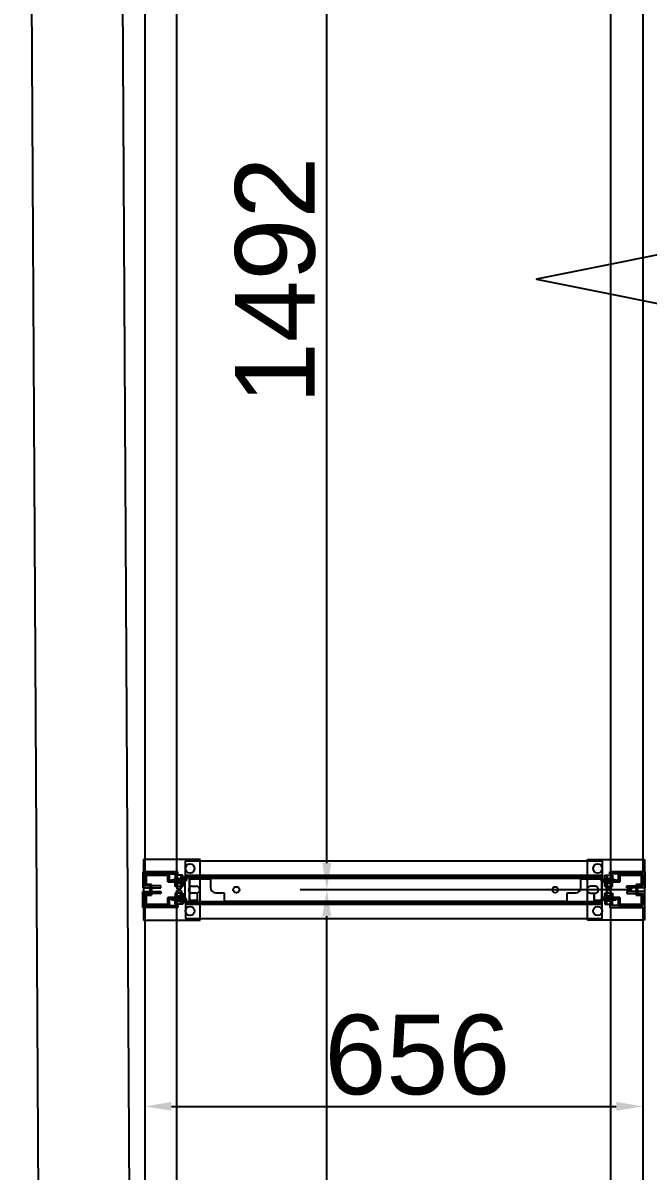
# Model space of a CAD drawing. Header units: millimetres. Extents: x 15382 to 37298, y 7351 to 31127.
# Drawn here: x 23087 to 23911, y 15981 to 17493 of the extents above; entities that cross this region are included whole.
import ezdxf

# ---------------------------------------------------------------- set-up
doc = ezdxf.new("R2010")
doc.units = ezdxf.units.MM
for name, color, linetype in [('01', 7, 'Continuous'), ('02', 3, 'Continuous'), ('03', 6, 'Continuous'), ('04', 30, 'Continuous'), ('05', 12, 'Continuous'), ('544-1', 40, 'Continuous'), ('M40', 3, 'Continuous'), ('M6', 7, 'Continuous'), ('動線', 6, 'Continuous'), ('標的物', 1, 'Continuous'), ('標註', 252, 'Continuous')]:
    doc.layers.add(name, color=color, linetype=linetype)
doc.styles.get("Standard").update_dxf_attribs({"font": 'arial.ttf'})
doc.dimstyles.new('ISO-25', dxfattribs={"dimtxt": 2.5, "dimasz": 2.5, "dimexe": 1.25, "dimexo": 0.625, "dimtad": 1, "dimtxsty": 'Standard', "dimcen": 2.5, "dimadec": 0, "dimazin": 0, "dimtfac": 1, "dimtmove": 0, "dimatfit": 3, "dimfxl": 1, "dimarcsym": 0})

# ---------------------------------------------------------------- blocks, each defined once
blk = doc.blocks.new('*D661')
at = {"layer": 'Defpoints', "color": 0, "transparency": 16777216}
for p in [(23487.5, 16351.4), (23896.8, 16351.4), (23896.8, 14859.4)]:
    blk.add_point(p, dxfattribs=at)
at = {"layer": '標註', "color": 0, "lineweight": -2, "transparency": 16777216}
for p, q in [((23889.8, 16351.4), (23452.5, 16351.4)), ((23487.5, 14894.4), (23487.5, 16316.4)), ((23889.8, 14859.4), (23452.5, 14859.4))]:
    blk.add_line(p, q, dxfattribs=at)
at = {"layer": '標註', "color": 0, "transparency": 16777216}
for points in [[(23481.6, 16316.4), (23493.3, 16316.4), (23487.5, 16351.4)], [(23481.6, 14894.4), (23493.3, 14894.4), (23487.5, 14859.4)]]:
    blk.add_solid(points, dxfattribs=at)
at = {"layer": '標註', "color": 0, "transparency": 16777216, "insert": (23419.8, 15662.1), "char_height": 105, "attachment_point": 5, "rotation": 90}
blk.add_mtext('1492', dxfattribs=at)
blk = doc.blocks.new('*D663')
at = {"layer": 'Defpoints', "color": 0, "transparency": 16777216}
for p in [(23247.8, 16293), (23903.8, 16293), (23903.8, 16066)]:
    blk.add_point(p, dxfattribs=at)
at = {"layer": '標註', "color": 0, "lineweight": -2, "transparency": 16777216}
for p, q in [((23247.8, 16286), (23247.8, 16031)), ((23903.8, 16286), (23903.8, 16031)), ((23282.8, 16066), (23868.8, 16066))]:
    blk.add_line(p, q, dxfattribs=at)
at = {"layer": '標註', "color": 0, "transparency": 16777216}
for points in [[(23282.8, 16071.8), (23282.8, 16060.1), (23247.8, 16066)], [(23868.8, 16071.8), (23868.8, 16060.1), (23903.8, 16066)]]:
    blk.add_solid(points, dxfattribs=at)
at = {"layer": '標註', "color": 0, "transparency": 16777216, "insert": (23606.7, 16133.6), "char_height": 105, "attachment_point": 5}
blk.add_mtext('656', dxfattribs=at)
blk = doc.blocks.new('*D710')
at = {"layer": 'Defpoints', "color": 0, "transparency": 16777216}
for p in [(23487.5, 17843.4), (23896.8, 17843.4), (23896.8, 16351.4)]:
    blk.add_point(p, dxfattribs=at)
at = {"layer": '標註', "color": 0, "lineweight": -2, "transparency": 16777216}
for p, q in [((23889.8, 17843.4), (23452.5, 17843.4)), ((23487.5, 16386.4), (23487.5, 17808.4)), ((23889.8, 16351.4), (23452.5, 16351.4))]:
    blk.add_line(p, q, dxfattribs=at)
at = {"layer": '標註', "color": 0, "transparency": 16777216}
for points in [[(23481.6, 17808.4), (23493.3, 17808.4), (23487.5, 17843.4)], [(23481.6, 16386.4), (23493.3, 16386.4), (23487.5, 16351.4)]]:
    blk.add_solid(points, dxfattribs=at)
at = {"layer": '標註', "color": 0, "transparency": 16777216, "insert": (23419.8, 17154.1), "char_height": 105, "attachment_point": 5, "rotation": 90}
blk.add_mtext('1492', dxfattribs=at)

msp = doc.modelspace()

# ---------------------------------------------------------------- linework, layer by layer
at = {"layer": '01'}
for p, q in [((23300.295, 16367.398), (23300.295, 16368.998)), ((23300.295, 16368.998), (23850.295, 16368.998)), ((23850.295, 16367.398), (23300.295, 16367.398)), ((23300.295, 16367.398), (23300.295, 16335.398)), ((23850.295, 16368.998), (23850.295, 16367.398)), ((23305.295, 16351.398), (23305.295, 16351.398)), ((23309.795, 16355.898), (23315.795, 16355.898)), ((23320.295, 16351.398), (23320.295, 16351.398)), ((23830.295, 16351.398), (23830.295, 16351.398)), ((23840.795, 16355.898), (23834.795, 16355.898)), ((23845.295, 16351.398), (23845.295, 16351.398)), ((23315.795, 16346.898), (23309.795, 16346.898)), ((23834.795, 16346.898), (23840.795, 16346.898)), ((23850.295, 16335.398), (23300.295, 16335.398)), ((23300.295, 16335.398), (23300.295, 16333.798)), ((23300.295, 16333.798), (23850.295, 16333.798)), ((23850.295, 16333.798), (23850.295, 16335.398))]:
    msp.add_line(p, q, dxfattribs=at)
for centre, start, end in [((23309.795, 16351.398), 90, 180), ((23309.795, 16351.398), 180, 270), ((23315.795, 16351.398), 0, 90), ((23315.795, 16351.398), 270, 0), ((23834.795, 16351.398), 90, 180), ((23834.795, 16351.398), 180, 270), ((23840.795, 16351.398), 0, 90), ((23840.795, 16351.398), 270, 0)]:
    msp.add_arc(centre, 4.5, start, end, dxfattribs=at)
at = {"layer": '02'}
for p, q in [((23320.795, 16391.398), (23245.795, 16391.398)), ((23245.795, 16391.398), (23245.795, 16311.398)), ((23320.795, 16311.398), (23320.795, 16391.398)), ((23830.795, 16311.398), (23830.795, 16391.398)), ((23830.795, 16391.398), (23905.795, 16391.398)), ((23905.795, 16391.398), (23905.795, 16311.398)), ((23245.795, 16311.398), (23320.795, 16311.398)), ((23905.795, 16311.398), (23830.795, 16311.398))]:
    msp.add_line(p, q, dxfattribs=at)
at = {"layer": '02', "lineweight": -3}
for centre in [(23307.295, 16379.398), (23844.295, 16379.398), (23307.295, 16323.398), (23844.295, 16323.398)]:
    msp.add_circle(centre, 6, dxfattribs=at)
at = {"layer": '03'}
for points in [[(23289.795, 16374.898), (23289.795, 17819.898), (23247.795, 17819.898), (23247.795, 16374.898)], [(23861.795, 16374.898), (23861.795, 17819.898), (23903.795, 17819.898), (23903.795, 16374.898)], [(23289.795, 14882.898), (23289.795, 16327.898), (23247.795, 16327.898), (23247.795, 14882.898)], [(23861.795, 14882.898), (23861.795, 16327.898), (23903.795, 16327.898), (23903.795, 14882.898)]]:
    msp.add_lwpolyline(points, close=True, dxfattribs=at)
at = {"layer": '04'}
for p, q in [((23301.295, 16364.598), (23301.295, 16389.398)), ((23301.295, 16389.398), (23850.295, 16389.398)), ((23850.295, 16389.398), (23850.295, 16364.598)), ((23301.295, 16364.598), (23301.295, 16370.598)), ((23301.295, 16370.598), (23850.295, 16370.598)), ((23849.095, 16369.398), (23302.495, 16369.398)), ((23302.495, 16369.398), (23302.495, 16363.398)), ((23849.095, 16369.398), (23302.495, 16369.398)), ((23302.495, 16369.398), (23302.495, 16363.398)), ((23849.095, 16363.398), (23849.095, 16369.398)), ((23849.095, 16363.398), (23849.095, 16369.398)), ((23850.295, 16370.598), (23850.295, 16364.598)), ((23282.795, 16363.398), (23282.795, 16364.598)), ((23282.795, 16364.598), (23301.295, 16364.598)), ((23282.795, 16363.398), (23282.795, 16364.598)), ((23282.795, 16364.598), (23301.295, 16364.598)), ((23302.495, 16363.398), (23282.795, 16363.398)), ((23302.495, 16363.398), (23282.795, 16363.398)), ((23868.795, 16363.398), (23849.095, 16363.398)), ((23868.795, 16363.398), (23849.095, 16363.398)), ((23850.295, 16364.598), (23868.795, 16364.598)), ((23850.295, 16364.598), (23868.795, 16364.598)), ((23868.795, 16364.598), (23868.795, 16363.398)), ((23868.795, 16364.598), (23868.795, 16363.398)), ((23302.495, 16339.398), (23282.795, 16339.398)), ((23282.795, 16339.398), (23282.795, 16338.198)), ((23302.495, 16339.398), (23282.795, 16339.398)), ((23282.795, 16339.398), (23282.795, 16338.198)), ((23282.795, 16338.198), (23301.295, 16338.198)), ((23282.795, 16338.198), (23301.295, 16338.198)), ((23301.295, 16338.198), (23301.295, 16332.198)), ((23301.295, 16338.198), (23301.295, 16313.398)), ((23302.495, 16333.398), (23302.495, 16339.398)), ((23302.495, 16333.398), (23302.495, 16339.398)), ((23868.795, 16339.398), (23849.095, 16339.398)), ((23849.095, 16339.398), (23849.095, 16333.398)), ((23868.795, 16339.398), (23849.095, 16339.398)), ((23849.095, 16339.398), (23849.095, 16333.398)), ((23850.295, 16338.198), (23868.795, 16338.198)), ((23850.295, 16332.198), (23850.295, 16338.198)), ((23850.295, 16338.198), (23868.795, 16338.198)), ((23850.295, 16313.398), (23850.295, 16338.198)), ((23868.795, 16338.198), (23868.795, 16339.398)), ((23868.795, 16338.198), (23868.795, 16339.398)), ((23301.295, 16332.198), (23850.295, 16332.198)), ((23849.095, 16333.398), (23302.495, 16333.398)), ((23849.095, 16333.398), (23302.495, 16333.398)), ((23301.295, 16313.398), (23850.295, 16313.398))]:
    msp.add_line(p, q, dxfattribs=at)
at = {"layer": '04', "lineweight": -3}
for p, q in [((23289.295, 16364.598), (23296.295, 16364.598)), ((23289.295, 16363.398), (23289.295, 16364.598)), ((23296.295, 16363.398), (23289.295, 16363.398)), ((23292.795, 16364.598), (23296.295, 16364.598)), ((23292.795, 16363.398), (23292.795, 16364.598)), ((23296.295, 16363.398), (23292.795, 16363.398)), ((23296.295, 16364.598), (23296.295, 16363.398)), ((23296.295, 16364.598), (23296.295, 16363.398)), ((23862.295, 16364.598), (23855.295, 16364.598)), ((23855.295, 16364.598), (23855.295, 16363.398)), ((23858.795, 16364.598), (23855.295, 16364.598)), ((23855.295, 16364.598), (23855.295, 16363.398)), ((23855.295, 16363.398), (23862.295, 16363.398)), ((23855.295, 16363.398), (23858.795, 16363.398)), ((23858.795, 16363.398), (23858.795, 16364.598)), ((23862.295, 16363.398), (23862.295, 16364.598)), ((23296.295, 16339.398), (23289.295, 16339.398)), ((23289.295, 16339.398), (23289.295, 16338.198)), ((23289.295, 16338.198), (23296.295, 16338.198)), ((23296.295, 16339.398), (23292.795, 16339.398)), ((23292.795, 16339.398), (23292.795, 16338.198)), ((23292.795, 16338.198), (23296.295, 16338.198)), ((23296.295, 16338.198), (23296.295, 16339.398)), ((23296.295, 16338.198), (23296.295, 16339.398)), ((23855.295, 16338.198), (23855.295, 16339.398)), ((23855.295, 16339.398), (23862.295, 16339.398)), ((23855.295, 16338.198), (23855.295, 16339.398)), ((23855.295, 16339.398), (23858.795, 16339.398)), ((23862.295, 16338.198), (23855.295, 16338.198)), ((23858.795, 16338.198), (23855.295, 16338.198)), ((23858.795, 16339.398), (23858.795, 16338.198)), ((23862.295, 16339.398), (23862.295, 16338.198))]:
    msp.add_line(p, q, dxfattribs=at)
at = {"layer": '05'}
for p, q in [((23291.295, 16374.898), (23245.295, 16374.898)), ((23245.295, 16374.898), (23245.295, 16355.398)), ((23247.795, 16356.398), (23247.795, 16372.398)), ((23247.795, 16372.398), (23291.295, 16372.398)), ((23291.295, 16372.398), (23291.295, 16374.898)), ((23860.295, 16372.398), (23860.295, 16374.898)), ((23860.295, 16374.898), (23906.295, 16374.898)), ((23903.795, 16372.398), (23860.295, 16372.398)), ((23882.817, 16372.398), (23882.817, 16374.898)), ((23887.795, 16372.398), (23887.795, 16374.898)), ((23892.773, 16372.398), (23892.773, 16374.898)), ((23903.795, 16356.398), (23903.795, 16372.398)), ((23906.295, 16374.898), (23906.295, 16355.398)), ((23245.295, 16356.398), (23245.295, 16353.898)), ((23245.295, 16353.898), (23268.795, 16353.898)), ((23268.795, 16356.398), (23247.795, 16356.398)), ((23268.795, 16353.898), (23268.795, 16356.398)), ((23882.795, 16353.898), (23882.795, 16356.398)), ((23882.795, 16356.398), (23903.795, 16356.398)), ((23906.295, 16353.898), (23882.795, 16353.898)), ((23906.295, 16356.398), (23906.295, 16353.898)), ((23245.295, 16346.398), (23245.295, 16348.898)), ((23245.295, 16348.898), (23268.795, 16348.898)), ((23245.295, 16327.898), (23245.295, 16347.398)), ((23268.795, 16346.398), (23247.795, 16346.398)), ((23247.795, 16346.398), (23247.795, 16330.398)), ((23268.795, 16348.898), (23268.795, 16346.398)), ((23906.295, 16348.898), (23882.795, 16348.898)), ((23882.795, 16348.898), (23882.795, 16346.398)), ((23882.795, 16346.398), (23903.795, 16346.398)), ((23903.795, 16346.398), (23903.795, 16330.398)), ((23906.295, 16346.398), (23906.295, 16348.898)), ((23906.295, 16327.898), (23906.295, 16347.398)), ((23291.295, 16327.898), (23245.295, 16327.898)), ((23247.795, 16330.398), (23291.295, 16330.398)), ((23291.295, 16330.398), (23291.295, 16327.898)), ((23903.795, 16330.398), (23860.295, 16330.398)), ((23860.295, 16330.398), (23860.295, 16327.898)), ((23860.295, 16327.898), (23906.295, 16327.898))]:
    msp.add_line(p, q, dxfattribs=at)
at = {"layer": '05', "lineweight": -3}
for p, q in [((23892.773, 16374.898), (23882.817, 16374.898)), ((23882.817, 16374.898), (23882.817, 16372.398)), ((23887.795, 16374.898), (23882.817, 16374.898)), ((23882.817, 16374.898), (23882.817, 16372.398)), ((23882.817, 16372.398), (23892.773, 16372.398)), ((23882.817, 16372.398), (23887.795, 16372.398)), ((23887.795, 16372.398), (23887.795, 16374.898)), ((23892.773, 16372.398), (23892.773, 16374.898))]:
    msp.add_line(p, q, dxfattribs=at)
at = {"layer": '544-1'}
for p, q in [((23850.295, 16366.398), (23306.295, 16366.398)), ((23306.295, 16366.398), (23306.295, 16336.398)), ((23307.095, 16337.198), (23307.095, 16365.598)), ((23307.095, 16365.598), (23334.295, 16365.598)), ((23334.295, 16365.598), (23334.295, 16354.398)), ((23822.295, 16354.398), (23822.295, 16365.598)), ((23822.295, 16365.598), (23849.495, 16365.598)), ((23850.295, 16366.398), (23849.495, 16366.398)), ((23849.495, 16365.598), (23849.495, 16337.198)), ((23850.295, 16365.598), (23850.295, 16366.398)), ((23850.295, 16336.398), (23850.295, 16366.398)), ((23306.295, 16336.398), (23317.295, 16336.398)), ((23316.495, 16337.198), (23307.095, 16337.198)), ((23317.295, 16346.398), (23316.495, 16346.398)), ((23316.495, 16346.398), (23316.495, 16337.198)), ((23317.295, 16336.398), (23317.295, 16346.398)), ((23341.295, 16347.398), (23352.295, 16347.398)), ((23352.295, 16347.398), (23352.295, 16336.398)), ((23352.295, 16336.398), (23804.295, 16336.398)), ((23804.295, 16336.398), (23804.295, 16347.398)), ((23804.295, 16347.398), (23815.295, 16347.398)), ((23840.095, 16346.398), (23839.295, 16346.398)), ((23839.295, 16346.398), (23839.295, 16336.398)), ((23839.295, 16336.398), (23850.295, 16336.398)), ((23840.095, 16337.198), (23840.095, 16346.398)), ((23849.495, 16337.198), (23840.095, 16337.198))]:
    msp.add_line(p, q, dxfattribs=at)
for centre in [(23368.295, 16351.398), (23788.295, 16351.398)]:
    msp.add_circle(centre, 4, dxfattribs=at)
for centre, start, end in [((23341.295, 16354.398), 180, 270), ((23815.295, 16354.398), 270, 0)]:
    msp.add_arc(centre, 7, start, end, dxfattribs=at)
at = {"layer": 'M40'}
for p, q in [((23279.795, 16372.398), (23247.795, 16372.398)), ((23247.795, 16372.398), (23247.795, 16356.898)), ((23247.795, 16356.898), (23247.795, 16372.398)), ((23247.795, 16372.398), (23279.795, 16372.398)), ((23249.395, 16358.498), (23249.395, 16370.798)), ((23249.395, 16370.798), (23278.195, 16370.798)), ((23278.195, 16370.798), (23249.395, 16370.798)), ((23249.395, 16370.798), (23249.395, 16358.498)), ((23278.195, 16370.798), (23278.195, 16361.798)), ((23278.195, 16361.798), (23278.195, 16370.798)), ((23279.795, 16363.398), (23279.795, 16372.398)), ((23279.795, 16372.398), (23279.795, 16363.398)), ((23871.795, 16363.398), (23871.795, 16372.398)), ((23871.795, 16372.398), (23903.795, 16372.398)), ((23903.795, 16372.398), (23871.795, 16372.398)), ((23871.795, 16372.398), (23871.795, 16363.398)), ((23902.195, 16370.798), (23873.395, 16370.798)), ((23873.395, 16370.798), (23873.395, 16361.798)), ((23873.395, 16361.798), (23873.395, 16370.798)), ((23873.395, 16370.798), (23902.195, 16370.798)), ((23884.545, 16370.798), (23884.545, 16372.398)), ((23887.795, 16370.798), (23887.795, 16372.398)), ((23891.045, 16370.798), (23891.045, 16372.398)), ((23902.195, 16358.498), (23902.195, 16370.798)), ((23902.195, 16370.798), (23902.195, 16358.498)), ((23903.795, 16372.398), (23903.795, 16356.898)), ((23903.795, 16356.898), (23903.795, 16372.398)), ((23247.795, 16356.898), (23254.795, 16356.898)), ((23254.795, 16356.898), (23247.795, 16356.898)), ((23256.395, 16358.498), (23249.395, 16358.498)), ((23249.395, 16358.498), (23256.395, 16358.498)), ((23254.795, 16356.898), (23254.795, 16345.898)), ((23254.795, 16345.898), (23254.795, 16356.898)), ((23256.395, 16344.298), (23256.395, 16358.498)), ((23256.395, 16358.498), (23256.395, 16344.298)), ((23278.195, 16363.398), (23278.195, 16361.798)), ((23278.195, 16361.798), (23300.795, 16361.798)), ((23278.195, 16361.798), (23279.795, 16361.798)), ((23300.795, 16361.798), (23278.195, 16361.798)), ((23300.795, 16363.398), (23279.795, 16363.398)), ((23279.795, 16363.398), (23300.795, 16363.398)), ((23289.295, 16363.398), (23289.295, 16361.798)), ((23292.795, 16363.398), (23292.795, 16361.798)), ((23296.295, 16363.398), (23296.295, 16361.798)), ((23300.795, 16361.798), (23300.795, 16363.398)), ((23300.795, 16363.398), (23300.795, 16361.798)), ((23850.795, 16361.798), (23850.795, 16363.398)), ((23850.795, 16363.398), (23871.795, 16363.398)), ((23871.795, 16363.398), (23850.795, 16363.398)), ((23850.795, 16363.398), (23850.795, 16361.798)), ((23873.395, 16361.798), (23850.795, 16361.798)), ((23850.795, 16361.798), (23873.395, 16361.798)), ((23855.295, 16363.398), (23855.295, 16361.798)), ((23858.795, 16363.398), (23858.795, 16361.798)), ((23862.295, 16363.398), (23862.295, 16361.798)), ((23873.395, 16361.798), (23871.795, 16361.798)), ((23873.395, 16363.398), (23873.395, 16361.798)), ((23895.195, 16344.298), (23895.195, 16358.498)), ((23895.195, 16358.498), (23902.195, 16358.498)), ((23902.195, 16358.498), (23895.195, 16358.498)), ((23895.195, 16358.498), (23895.195, 16344.298)), ((23903.795, 16356.898), (23896.795, 16356.898)), ((23896.795, 16356.898), (23896.795, 16345.898)), ((23896.795, 16345.898), (23896.795, 16356.898)), ((23896.795, 16356.898), (23903.795, 16356.898)), ((23254.795, 16345.898), (23247.795, 16345.898)), ((23247.795, 16345.898), (23247.795, 16330.398)), ((23247.795, 16330.398), (23247.795, 16345.898)), ((23247.795, 16345.898), (23254.795, 16345.898)), ((23249.395, 16331.998), (23249.395, 16344.298)), ((23249.395, 16344.298), (23256.395, 16344.298)), ((23256.395, 16344.298), (23249.395, 16344.298)), ((23249.395, 16344.298), (23249.395, 16331.998)), ((23300.795, 16340.998), (23278.195, 16340.998)), ((23278.195, 16340.998), (23278.195, 16331.998)), ((23278.195, 16339.398), (23278.195, 16340.998)), ((23278.195, 16340.998), (23300.795, 16340.998)), ((23278.195, 16331.998), (23278.195, 16340.998)), ((23278.195, 16340.998), (23279.795, 16340.998)), ((23279.795, 16330.398), (23279.795, 16339.398)), ((23279.795, 16339.398), (23300.795, 16339.398)), ((23300.795, 16339.398), (23279.795, 16339.398)), ((23279.795, 16339.398), (23279.795, 16330.398)), ((23289.295, 16340.998), (23289.295, 16339.398)), ((23292.795, 16340.998), (23292.795, 16339.398)), ((23296.295, 16340.998), (23296.295, 16339.398)), ((23300.795, 16339.398), (23300.795, 16340.998)), ((23300.795, 16340.998), (23300.795, 16339.398)), ((23850.795, 16339.398), (23850.795, 16340.998)), ((23850.795, 16340.998), (23873.395, 16340.998)), ((23873.395, 16340.998), (23850.795, 16340.998)), ((23850.795, 16340.998), (23850.795, 16339.398)), ((23871.795, 16339.398), (23850.795, 16339.398)), ((23850.795, 16339.398), (23871.795, 16339.398)), ((23855.295, 16340.998), (23855.295, 16339.398)), ((23858.795, 16340.998), (23858.795, 16339.398)), ((23862.295, 16340.998), (23862.295, 16339.398)), ((23873.395, 16340.998), (23871.795, 16340.998)), ((23871.795, 16330.398), (23871.795, 16339.398)), ((23871.795, 16339.398), (23871.795, 16330.398)), ((23873.395, 16340.998), (23873.395, 16331.998)), ((23873.395, 16339.398), (23873.395, 16340.998)), ((23873.395, 16331.998), (23873.395, 16340.998)), ((23896.795, 16345.898), (23895.195, 16345.898)), ((23902.195, 16344.298), (23895.195, 16344.298)), ((23895.195, 16344.298), (23902.195, 16344.298)), ((23896.795, 16345.898), (23903.795, 16345.898)), ((23903.795, 16345.898), (23896.795, 16345.898)), ((23902.195, 16331.998), (23902.195, 16344.298)), ((23902.195, 16344.298), (23902.195, 16331.998)), ((23903.795, 16345.898), (23903.795, 16330.398)), ((23903.795, 16330.398), (23903.795, 16345.898)), ((23247.795, 16330.398), (23279.795, 16330.398)), ((23279.795, 16330.398), (23247.795, 16330.398)), ((23278.195, 16331.998), (23249.395, 16331.998)), ((23249.395, 16331.998), (23278.195, 16331.998)), ((23903.795, 16330.398), (23871.795, 16330.398)), ((23871.795, 16330.398), (23903.795, 16330.398)), ((23873.395, 16331.998), (23902.195, 16331.998)), ((23902.195, 16331.998), (23873.395, 16331.998))]:
    msp.add_line(p, q, dxfattribs=at)
at = {"layer": 'M40', "lineweight": -3}
for p, q in [((23891.045, 16372.398), (23884.545, 16372.398)), ((23884.545, 16372.398), (23884.545, 16370.798)), ((23887.795, 16372.398), (23884.545, 16372.398)), ((23884.545, 16372.398), (23884.545, 16370.798)), ((23884.545, 16370.798), (23891.045, 16370.798)), ((23884.545, 16370.798), (23887.795, 16370.798)), ((23887.795, 16370.798), (23887.795, 16372.398)), ((23891.045, 16370.798), (23891.045, 16372.398)), ((23289.295, 16363.398), (23296.295, 16363.398)), ((23289.295, 16361.798), (23289.295, 16363.398)), ((23296.295, 16361.798), (23289.295, 16361.798)), ((23292.795, 16363.398), (23296.295, 16363.398)), ((23292.795, 16361.798), (23292.795, 16363.398)), ((23296.295, 16361.798), (23292.795, 16361.798)), ((23296.295, 16363.398), (23296.295, 16361.798)), ((23296.295, 16363.398), (23296.295, 16361.798)), ((23862.295, 16363.398), (23855.295, 16363.398)), ((23855.295, 16363.398), (23855.295, 16361.798)), ((23858.795, 16363.398), (23855.295, 16363.398)), ((23855.295, 16363.398), (23855.295, 16361.798)), ((23855.295, 16361.798), (23862.295, 16361.798)), ((23855.295, 16361.798), (23858.795, 16361.798)), ((23858.795, 16361.798), (23858.795, 16363.398)), ((23862.295, 16361.798), (23862.295, 16363.398)), ((23895.195, 16345.898), (23895.195, 16356.898)), ((23895.195, 16356.898), (23896.795, 16356.898)), ((23895.195, 16351.398), (23895.195, 16345.898)), ((23896.795, 16351.398), (23895.195, 16351.398)), ((23896.795, 16356.898), (23896.795, 16345.898)), ((23896.795, 16345.898), (23896.795, 16351.398)), ((23296.295, 16340.998), (23289.295, 16340.998)), ((23289.295, 16340.998), (23289.295, 16339.398)), ((23289.295, 16339.398), (23296.295, 16339.398)), ((23296.295, 16340.998), (23292.795, 16340.998)), ((23292.795, 16340.998), (23292.795, 16339.398)), ((23292.795, 16339.398), (23296.295, 16339.398)), ((23296.295, 16339.398), (23296.295, 16340.998)), ((23296.295, 16339.398), (23296.295, 16340.998)), ((23855.295, 16339.398), (23855.295, 16340.998)), ((23855.295, 16340.998), (23862.295, 16340.998)), ((23855.295, 16339.398), (23855.295, 16340.998)), ((23855.295, 16340.998), (23858.795, 16340.998)), ((23862.295, 16339.398), (23855.295, 16339.398)), ((23858.795, 16339.398), (23855.295, 16339.398)), ((23858.795, 16340.998), (23858.795, 16339.398)), ((23862.295, 16340.998), (23862.295, 16339.398)), ((23896.795, 16345.898), (23895.195, 16345.898)), ((23895.195, 16345.898), (23896.795, 16345.898))]:
    msp.add_line(p, q, dxfattribs=at)
at = {"layer": 'M6'}
for p, q in [((23297.795, 16370.598), (23287.795, 16370.598)), ((23287.795, 16370.598), (23287.795, 16366.298)), ((23297.795, 16370.598), (23287.795, 16370.598)), ((23287.795, 16370.598), (23287.795, 16366.298)), ((23290.295, 16370.598), (23290.295, 16366.298)), ((23295.295, 16370.598), (23295.295, 16366.298)), ((23297.795, 16366.298), (23297.795, 16370.598)), ((23297.795, 16366.298), (23297.795, 16370.598)), ((23853.795, 16366.298), (23853.795, 16370.598)), ((23853.795, 16370.598), (23863.795, 16370.598)), ((23853.795, 16366.298), (23853.795, 16370.598)), ((23853.795, 16370.598), (23863.795, 16370.598)), ((23856.295, 16370.598), (23856.295, 16366.298)), ((23861.295, 16370.598), (23861.295, 16366.298)), ((23863.795, 16370.598), (23863.795, 16366.298)), ((23863.795, 16370.598), (23863.795, 16366.298)), ((23287.795, 16366.298), (23285.795, 16364.798)), ((23285.795, 16364.798), (23285.795, 16364.598)), ((23285.795, 16364.598), (23289.795, 16364.598)), ((23286.795, 16361.598), (23286.795, 16361.798)), ((23286.795, 16361.798), (23298.795, 16361.798)), ((23287.795, 16360.098), (23286.795, 16361.598)), ((23287.795, 16366.298), (23297.795, 16366.298)), ((23287.795, 16355.798), (23287.795, 16360.098)), ((23287.795, 16360.098), (23297.795, 16360.098)), ((23287.795, 16355.798), (23287.795, 16360.098)), ((23287.795, 16355.798), (23287.795, 16360.098)), ((23287.795, 16360.098), (23295.295, 16360.098)), ((23297.795, 16355.798), (23287.795, 16355.798)), ((23297.795, 16355.798), (23287.795, 16355.798)), ((23295.295, 16355.798), (23287.795, 16355.798)), ((23289.795, 16364.598), (23289.795, 16352.598)), ((23289.795, 16352.598), (23295.795, 16352.598)), ((23297.795, 16360.098), (23290.295, 16360.098)), ((23290.295, 16360.098), (23290.295, 16355.798)), ((23290.295, 16355.798), (23297.795, 16355.798)), ((23295.295, 16360.098), (23295.295, 16355.798)), ((23295.795, 16352.598), (23295.795, 16364.598)), ((23295.795, 16364.598), (23299.795, 16364.598)), ((23299.795, 16364.798), (23297.795, 16366.298)), ((23298.795, 16361.598), (23297.795, 16360.098)), ((23297.795, 16360.098), (23297.795, 16355.798)), ((23297.795, 16360.098), (23297.795, 16355.798)), ((23297.795, 16355.798), (23297.795, 16360.098)), ((23298.795, 16361.798), (23298.795, 16361.598)), ((23299.795, 16364.598), (23299.795, 16364.798)), ((23851.795, 16364.798), (23853.795, 16366.298)), ((23851.795, 16364.598), (23851.795, 16364.798)), ((23855.795, 16364.598), (23851.795, 16364.598)), ((23864.795, 16361.798), (23852.795, 16361.798)), ((23852.795, 16361.798), (23852.795, 16361.598)), ((23852.795, 16361.598), (23853.795, 16360.098)), ((23863.795, 16366.298), (23853.795, 16366.298)), ((23853.795, 16360.098), (23853.795, 16355.798)), ((23863.795, 16360.098), (23853.795, 16360.098)), ((23853.795, 16360.098), (23853.795, 16355.798)), ((23853.795, 16355.798), (23853.795, 16360.098)), ((23853.795, 16360.098), (23861.295, 16360.098)), ((23853.795, 16355.798), (23863.795, 16355.798)), ((23853.795, 16355.798), (23863.795, 16355.798)), ((23861.295, 16355.798), (23853.795, 16355.798)), ((23855.795, 16352.598), (23855.795, 16364.598)), ((23861.795, 16352.598), (23855.795, 16352.598)), ((23863.795, 16360.098), (23856.295, 16360.098)), ((23856.295, 16360.098), (23856.295, 16355.798)), ((23856.295, 16355.798), (23863.795, 16355.798)), ((23861.295, 16360.098), (23861.295, 16355.798)), ((23861.795, 16364.598), (23861.795, 16352.598)), ((23865.795, 16364.598), (23861.795, 16364.598)), ((23863.795, 16366.298), (23865.795, 16364.798)), ((23863.795, 16360.098), (23864.795, 16361.598)), ((23863.795, 16355.798), (23863.795, 16360.098)), ((23863.795, 16355.798), (23863.795, 16360.098)), ((23863.795, 16355.798), (23863.795, 16360.098)), ((23864.795, 16361.598), (23864.795, 16361.798)), ((23865.795, 16364.798), (23865.795, 16364.598)), ((23285.795, 16337.998), (23285.795, 16338.198)), ((23285.795, 16338.198), (23289.795, 16338.198)), ((23287.795, 16336.498), (23285.795, 16337.998)), ((23287.795, 16342.698), (23286.795, 16341.198)), ((23286.795, 16341.198), (23286.795, 16340.998)), ((23286.795, 16340.998), (23298.795, 16340.998)), ((23297.795, 16346.998), (23287.795, 16346.998)), ((23287.795, 16346.998), (23287.795, 16342.698)), ((23297.795, 16346.998), (23287.795, 16346.998)), ((23287.795, 16346.998), (23287.795, 16342.698)), ((23287.795, 16346.998), (23287.795, 16342.698)), ((23295.295, 16346.998), (23287.795, 16346.998)), ((23287.795, 16342.698), (23297.795, 16342.698)), ((23287.795, 16342.698), (23295.295, 16342.698)), ((23287.795, 16332.198), (23287.795, 16336.498)), ((23287.795, 16336.498), (23297.795, 16336.498)), ((23287.795, 16332.198), (23287.795, 16336.498)), ((23289.795, 16338.198), (23289.795, 16350.198)), ((23289.795, 16350.198), (23295.795, 16350.198)), ((23290.295, 16342.698), (23290.295, 16346.998)), ((23290.295, 16346.998), (23297.795, 16346.998)), ((23297.795, 16342.698), (23290.295, 16342.698)), ((23290.295, 16332.198), (23290.295, 16336.498)), ((23295.295, 16342.698), (23295.295, 16346.998)), ((23295.295, 16332.198), (23295.295, 16336.498)), ((23295.795, 16350.198), (23295.795, 16338.198)), ((23295.795, 16338.198), (23299.795, 16338.198)), ((23297.795, 16342.698), (23297.795, 16346.998)), ((23297.795, 16342.698), (23297.795, 16346.998)), ((23297.795, 16346.998), (23297.795, 16342.698)), ((23298.795, 16341.198), (23297.795, 16342.698)), ((23299.795, 16337.998), (23297.795, 16336.498)), ((23297.795, 16336.498), (23297.795, 16332.198)), ((23297.795, 16336.498), (23297.795, 16332.198)), ((23298.795, 16340.998), (23298.795, 16341.198)), ((23299.795, 16338.198), (23299.795, 16337.998)), ((23855.795, 16338.198), (23851.795, 16338.198)), ((23851.795, 16338.198), (23851.795, 16337.998)), ((23851.795, 16337.998), (23853.795, 16336.498)), ((23852.795, 16341.198), (23853.795, 16342.698)), ((23852.795, 16340.998), (23852.795, 16341.198)), ((23864.795, 16340.998), (23852.795, 16340.998)), ((23853.795, 16342.698), (23853.795, 16346.998)), ((23853.795, 16346.998), (23863.795, 16346.998)), ((23853.795, 16342.698), (23853.795, 16346.998)), ((23853.795, 16346.998), (23863.795, 16346.998)), ((23853.795, 16346.998), (23853.795, 16342.698)), ((23861.295, 16346.998), (23853.795, 16346.998)), ((23863.795, 16342.698), (23853.795, 16342.698)), ((23853.795, 16342.698), (23861.295, 16342.698)), ((23853.795, 16336.498), (23853.795, 16332.198)), ((23863.795, 16336.498), (23853.795, 16336.498)), ((23853.795, 16336.498), (23853.795, 16332.198)), ((23861.795, 16350.198), (23855.795, 16350.198)), ((23855.795, 16350.198), (23855.795, 16338.198)), ((23856.295, 16342.698), (23856.295, 16346.998)), ((23856.295, 16346.998), (23863.795, 16346.998)), ((23863.795, 16342.698), (23856.295, 16342.698)), ((23856.295, 16332.198), (23856.295, 16336.498)), ((23861.295, 16342.698), (23861.295, 16346.998)), ((23861.295, 16332.198), (23861.295, 16336.498)), ((23861.795, 16338.198), (23861.795, 16350.198)), ((23865.795, 16338.198), (23861.795, 16338.198)), ((23863.795, 16346.998), (23863.795, 16342.698)), ((23863.795, 16346.998), (23863.795, 16342.698)), ((23863.795, 16346.998), (23863.795, 16342.698)), ((23863.795, 16342.698), (23864.795, 16341.198)), ((23863.795, 16336.498), (23865.795, 16337.998)), ((23863.795, 16332.198), (23863.795, 16336.498)), ((23863.795, 16332.198), (23863.795, 16336.498)), ((23864.795, 16341.198), (23864.795, 16340.998)), ((23865.795, 16337.998), (23865.795, 16338.198)), ((23297.795, 16332.198), (23287.795, 16332.198)), ((23297.795, 16332.198), (23287.795, 16332.198)), ((23853.795, 16332.198), (23863.795, 16332.198)), ((23853.795, 16332.198), (23863.795, 16332.198))]:
    msp.add_line(p, q, dxfattribs=at)
at = {"layer": '動線', "lineweight": -3}
msp.add_lwpolyline([(24013.652, 17140.943), (24191.289, 17140.943), (24191.289, 17170.943), (24013.652, 17170.943), (24013.652, 17205.943), (23763.652, 17155.943), (24013.652, 17105.943), (24013.652, 17140.943)], dxfattribs=at)
at = {"layer": '標的物'}
for p, q in [((23130.478, 11911.198), (23087.193, 19561.807)), ((23250.476, 11911.877), (23207.191, 19562.486))]:
    msp.add_line(p, q, dxfattribs=at)

# ---------------------------------------------------------------- dimensions: what is measured, and where the dimension line sits
at = {"layer": '標註', "color": 8}
for base, p1, p2, picture, middle in [((23487.452, 17843.398), (23896.795, 16351.398), (23896.795, 17843.398), '*D710', (23487.452, 17154.11)), ((23487.452, 16351.398), (23896.795, 14859.398), (23896.795, 16351.398), '*D661', (23487.452, 15662.11))]:
    dim = msp.add_linear_dim(base=base, p1=p1, p2=p2, angle=90, dimstyle='ISO-25', override={"dimscale": 70, "dimtxt": 1.5, "dimasz": 0.5, "dimexe": 0.5, "dimexo": 0.1, "dimgap": 0.2}, dxfattribs=at)
    dim.commit()
    dim.dimension.update_dxf_attribs({"geometry": picture, "text_midpoint": middle, "dimtype": 160})
dim = msp.add_linear_dim(base=(23903.795, 16065.979), p1=(23247.795, 16292.991), p2=(23903.795, 16292.991), dimstyle='ISO-25', override={"dimscale": 70, "dimtxt": 1.5, "dimasz": 0.5, "dimexe": 0.5, "dimexo": 0.1, "dimgap": 0.2}, dxfattribs=at)
dim.commit()
dim.dimension.update_dxf_attribs({"geometry": '*D663', "text_midpoint": (23606.747, 16065.979), "dimtype": 160})

doc.saveas('drawing.dxf')
